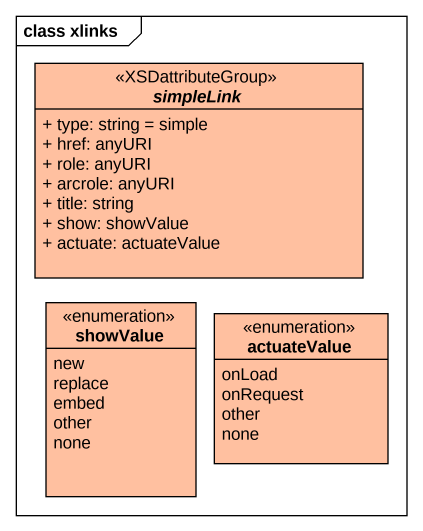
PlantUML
@startuml
mainframe class xlinks
hide circle
hide empty members
skinparam classAttributeIconSize 0
abstract class simpleLink <<XSDattributeGroup>> #FFC0A0 {
  + type: string = simple
  + href: anyURI
  + role: anyURI
  + arcrole: anyURI
  + title: string
  + show: showValue
  + actuate: actuateValue
}
enum showValue #FFC0A0 {
  new
  replace
  embed
  other
  none
}
enum actuateValue #FFC0A0 {
  onLoad
  onRequest
  other
  none
}
@enduml
